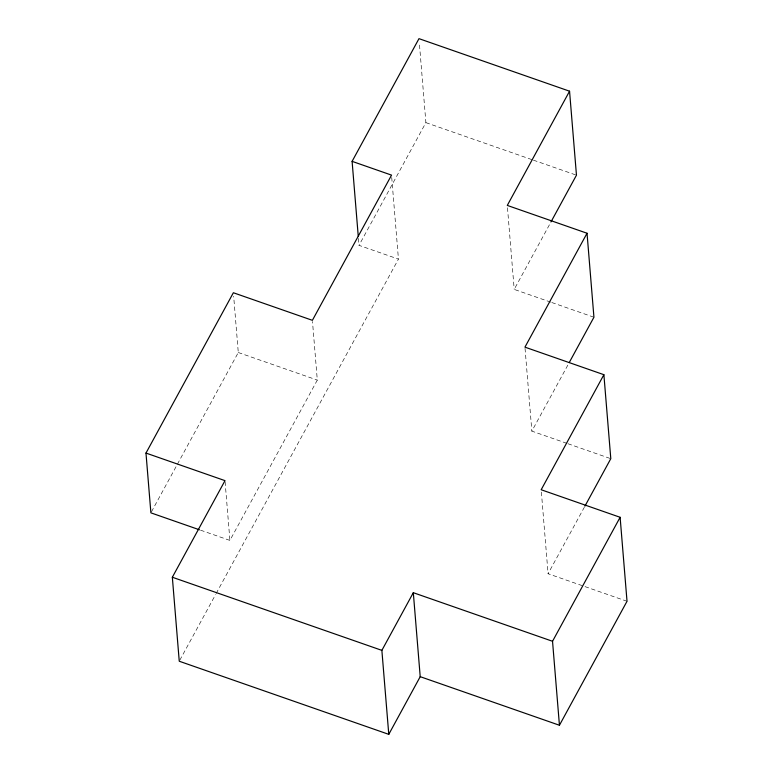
<?xml version="1.0" encoding="UTF-8"?>
<svg xmlns="http://www.w3.org/2000/svg" width="773" height="773" viewBox="0 0 773 773"><rect width="100%" height="100%" fill="white"/><g stroke="black" fill="none" stroke-linecap="round" stroke-linejoin="round"><path stroke-width="0.58" stroke-dasharray="3.87 2.9" d="M151.469 511.784L238.287 352.517L233.659 296.243M216.16 593.509L398.443 259.11L359.001 245.341L425.894 122.636L419.275 42.148M200.565 530.172L229.91 540.414L317.307 380.094L312.485 321.491M179.819 660.171L215.59 594.563M550.656 302.117L514.2 289.402L551.091 221.716M566.812 443.325L531.853 431.131L568.068 364.682M627.019 601.278L548.076 573.73L584.33 507.233M425.894 122.636L532.307 159.769M533.438 160.166L576.465 175.181M551.787 302.514L593.935 317.23M567.942 443.721L610.796 458.679M238.287 352.517L317.307 380.094M541.371 492.082L548.076 573.73M525.041 348.314L531.853 431.131M507.484 207.753L514.2 289.402M391.727 177.452L398.443 259.11M358.43 238.422L359.001 245.341M225.098 481.811L229.91 540.414"/><path stroke-width="1.16" d="M199.434 529.785L150.89 512.847L145.981 453.075L233.369 292.745L312.389 320.322L391.544 175.123L352.101 161.354L418.985 38.65L569.556 91.195L576.465 175.181L551.091 221.716M420.212 676.675L559.439 725.258L552.531 641.281L413.313 592.698L420.212 676.675L388.78 734.35L179.249 661.234L172.34 577.247L225.001 480.642L145.981 453.075M569.556 91.195L507.291 205.415L587.036 233.243L593.935 317.23L569.218 362.576M587.036 233.243L524.944 347.145L603.887 374.692L610.796 458.679L584.9 506.18M388.78 734.35L381.872 650.364L413.313 592.698M603.887 374.692L541.177 489.744L620.12 517.292L627.019 601.278L559.439 725.258M552.531 641.281L620.12 517.292M172.34 577.247L381.872 650.364M352.101 161.354L358.247 236.123"/></g></svg>
